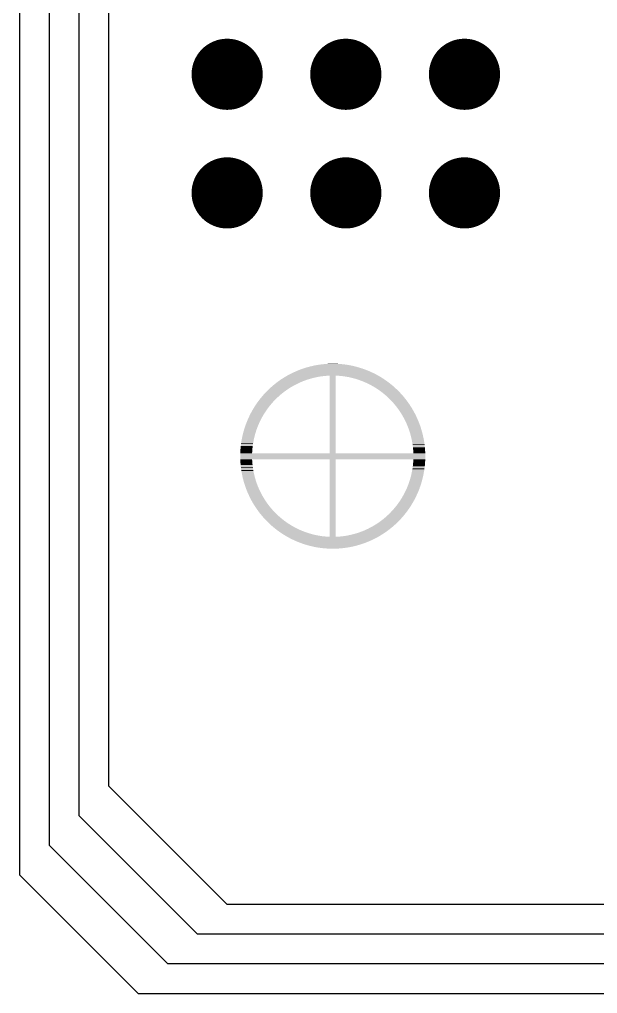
# Model space of a CAD drawing. Extents: x 295 to 953, y 10 to 290.
# Drawn here: x 555.33 to 567.71, y 103.99 to 124.85 of the extents above; entities that cross this region are included whole.
import ezdxf

# ---------------------------------------------------------------- set-up
doc = ezdxf.new("R2010")
doc.units = 0
doc.header["$LTSCALE"] = 5
doc.header["$MEASUREMENT"] = 0
doc.layers.get('0').update_dxf_attribs({"linetype": 'CONTINUOUS', "lineweight": 25})
doc.layers.add('DV-ABPB-A4_IN2', color=3, linetype='CONTINUOUS')

msp = doc.modelspace()

# ---------------------------------------------------------------- linework, layer by layer
at = {"color": 7, "const_width": 0.762}
for points in [[(559.399, 123.673, 1), (560.161, 123.673, 1)], [(561.939, 123.673, 1), (562.701, 123.673, 1)], [(564.479, 123.673, 1), (565.241, 123.673, 1)], [(559.399, 121.133, 1), (560.161, 121.133, 1)], [(561.939, 121.133, 1), (562.701, 121.133, 1)], [(564.479, 121.133, 1), (565.241, 121.133, 1)]]:
    msp.add_lwpolyline(points, format="xyb", close=True, dxfattribs=at)
at = {"color": 7}
for points in [[(561.603, 117.427), (561.659, 117.439), (562.477, 117.427), (562.422, 117.439)], [(561.659, 117.439), (561.665, 117.44), (562.422, 117.439), (562.415, 117.44)], [(561.665, 117.44), (561.722, 117.45), (562.415, 117.44), (562.359, 117.45)], [(561.722, 117.45), (561.727, 117.451), (562.359, 117.45), (562.353, 117.451)], [(561.727, 117.451), (561.785, 117.459), (562.353, 117.451), (562.296, 117.459)], [(561.785, 117.459), (561.79, 117.46), (562.296, 117.459), (562.29, 117.46)], [(561.79, 117.46), (561.848, 117.466), (562.29, 117.46), (562.233, 117.466)], [(561.848, 117.466), (561.853, 117.467), (562.233, 117.466), (562.226, 117.467)], [(561.853, 117.467), (561.912, 117.471), (562.226, 117.467), (562.17, 117.471)], [(561.912, 117.471), (561.916, 117.472), (562.17, 117.471), (562.162, 117.472)], [(561.916, 117.472), (561.976, 117.475), (562.162, 117.472), (562.107, 117.475)], [(561.976, 117.475), (561.98, 117.475), (562.107, 117.475), (562.096, 117.475)], [(561.98, 117.475), (562.043, 117.476), (562.096, 117.475), (562.043, 117.476)], [(561.072, 117.223), (561.122, 117.25), (563.009, 117.223), (562.959, 117.25)], [(561.122, 117.25), (561.127, 117.253), (562.959, 117.25), (562.953, 117.253)], [(561.127, 117.253), (561.179, 117.279), (562.953, 117.253), (562.902, 117.279)], [(561.179, 117.279), (561.184, 117.281), (562.902, 117.279), (562.896, 117.281)], [(561.184, 117.281), (561.237, 117.305), (562.896, 117.281), (562.844, 117.305)], [(561.237, 117.305), (561.242, 117.308), (562.844, 117.305), (562.839, 117.308)], [(561.242, 117.308), (561.295, 117.33), (562.839, 117.308), (562.786, 117.33)], [(561.295, 117.33), (561.3, 117.332), (562.786, 117.33), (562.78, 117.332)], [(561.3, 117.332), (561.354, 117.353), (562.78, 117.332), (562.727, 117.353)], [(561.354, 117.353), (561.36, 117.355), (562.727, 117.353), (562.721, 117.355)], [(561.36, 117.355), (561.414, 117.374), (562.721, 117.355), (562.667, 117.374)], [(561.414, 117.374), (561.419, 117.376), (562.667, 117.374), (562.661, 117.376)], [(561.419, 117.376), (561.475, 117.393), (562.661, 117.376), (562.606, 117.393)], [(561.475, 117.393), (561.48, 117.395), (562.606, 117.393), (562.6, 117.395)], [(561.48, 117.395), (561.536, 117.41), (562.6, 117.395), (562.545, 117.41)], [(561.536, 117.41), (561.541, 117.412), (562.545, 117.41), (562.539, 117.412)], [(561.541, 117.412), (561.597, 117.425), (562.539, 117.412), (562.484, 117.425)], [(561.597, 117.425), (561.603, 117.427), (562.484, 117.425), (562.477, 117.427)], [(560.759, 117.006), (560.782, 117.024), (561.205, 117.006), (561.239, 117.024)], [(560.782, 117.024), (560.808, 117.046), (561.239, 117.024), (561.282, 117.046)], [(560.808, 117.046), (560.815, 117.051), (561.282, 117.046), (561.292, 117.051)], [(560.815, 117.051), (560.847, 117.076), (561.292, 117.051), (561.345, 117.076)], [(560.847, 117.076), (560.859, 117.085), (561.345, 117.076), (561.367, 117.085)], [(560.859, 117.085), (560.878, 117.099), (561.367, 117.085), (561.4, 117.099)], [(560.878, 117.099), (560.907, 117.12), (561.4, 117.099), (561.455, 117.12)], [(560.907, 117.12), (560.91, 117.122), (561.455, 117.12), (561.462, 117.122)], [(560.91, 117.122), (560.935, 117.139), (561.462, 117.122), (561.511, 117.139)], [(560.935, 117.139), (560.961, 117.156), (561.511, 117.139), (561.568, 117.156)], [(560.961, 117.156), (560.963, 117.157), (561.568, 117.156), (561.573, 117.157)], [(560.963, 117.157), (560.985, 117.171), (561.573, 117.157), (561.625, 117.171)], [(560.985, 117.171), (561.006, 117.184), (561.625, 117.171), (561.683, 117.184)], [(561.006, 117.184), (561.017, 117.191), (561.683, 117.184), (561.716, 117.191)], [(561.017, 117.191), (561.025, 117.196), (561.716, 117.191), (561.741, 117.196)], [(561.025, 117.196), (561.041, 117.205), (561.741, 117.196), (561.8, 117.205)], [(561.041, 117.205), (561.053, 117.212), (561.8, 117.205), (561.859, 117.212)], [(561.053, 117.212), (561.062, 117.217), (561.859, 117.212), (561.918, 117.217)], [(561.062, 117.217), (561.068, 117.221), (561.918, 117.217), (561.977, 117.221)], [(561.068, 117.221), (561.072, 117.223), (563.013, 117.221), (563.009, 117.223)], [(561.977, 115.558), (561.977, 117.221), (562.104, 115.558), (562.104, 117.221)], [(562.12, 117.22), (562.104, 117.221), (563.014, 117.22), (563.013, 117.221)], [(562.142, 117.219), (562.12, 117.22), (563.016, 117.219), (563.014, 117.22)], [(562.201, 117.214), (562.142, 117.219), (563.024, 117.214), (563.016, 117.219)], [(562.26, 117.208), (562.201, 117.214), (563.035, 117.208), (563.024, 117.214)], [(562.319, 117.199), (562.26, 117.208), (563.05, 117.199), (563.035, 117.208)], [(562.377, 117.189), (562.319, 117.199), (563.068, 117.189), (563.05, 117.199)], [(562.381, 117.188), (562.377, 117.189), (563.069, 117.188), (563.068, 117.189)], [(562.435, 117.176), (562.381, 117.188), (563.088, 117.176), (563.069, 117.188)], [(562.493, 117.161), (562.435, 117.176), (563.111, 117.161), (563.088, 117.176)], [(562.519, 117.154), (562.493, 117.161), (563.123, 117.154), (563.111, 117.161)], [(562.549, 117.145), (562.519, 117.154), (563.136, 117.145), (563.123, 117.154)], [(562.606, 117.127), (562.549, 117.145), (563.163, 117.127), (563.136, 117.145)], [(562.628, 117.118), (562.606, 117.127), (563.175, 117.118), (563.163, 117.127)], [(562.661, 117.106), (562.628, 117.118), (563.192, 117.106), (563.175, 117.118)], [(562.716, 117.084), (562.661, 117.106), (563.223, 117.084), (563.192, 117.106)], [(562.722, 117.081), (562.716, 117.084), (563.227, 117.081), (563.223, 117.084)], [(562.77, 117.06), (562.722, 117.081), (563.254, 117.06), (563.227, 117.081)], [(562.806, 117.042), (562.77, 117.06), (563.277, 117.042), (563.254, 117.06)], [(562.824, 117.034), (562.806, 117.042), (563.287, 117.034), (563.277, 117.042)], [(562.876, 117.006), (562.824, 117.034), (563.321, 117.006), (563.287, 117.034)], [(560.541, 116.79), (560.575, 116.828), (560.898, 116.79), (560.943, 116.828)], [(560.575, 116.828), (560.577, 116.83), (560.943, 116.828), (560.945, 116.83)], [(560.577, 116.83), (560.61, 116.865), (560.945, 116.83), (560.989, 116.865)], [(560.61, 116.865), (560.62, 116.876), (560.989, 116.865), (561.004, 116.876)], [(560.62, 116.876), (560.645, 116.9), (561.004, 116.876), (561.037, 116.9)], [(560.645, 116.9), (560.665, 116.921), (561.037, 116.9), (561.067, 116.921)], [(560.665, 116.921), (560.679, 116.934), (561.067, 116.921), (561.086, 116.934)], [(560.679, 116.934), (560.712, 116.964), (561.086, 116.934), (561.133, 116.964)], [(560.712, 116.964), (560.714, 116.966), (561.133, 116.964), (561.136, 116.966)], [(560.714, 116.966), (560.748, 116.996), (561.136, 116.966), (561.187, 116.996)], [(560.748, 116.996), (560.759, 117.006), (561.187, 116.996), (561.205, 117.006)], [(562.883, 117.002), (562.876, 117.006), (563.326, 117.002), (563.321, 117.006)], [(562.927, 116.977), (562.883, 117.002), (563.355, 116.977), (563.326, 117.002)], [(562.954, 116.96), (562.927, 116.977), (563.373, 116.96), (563.355, 116.977)], [(562.978, 116.945), (562.954, 116.96), (563.389, 116.945), (563.373, 116.96)], [(563.02, 116.917), (562.978, 116.945), (563.42, 116.917), (563.389, 116.945)], [(563.027, 116.912), (563.02, 116.917), (563.424, 116.912), (563.42, 116.917)], [(563.075, 116.878), (563.027, 116.912), (563.459, 116.878), (563.424, 116.912)], [(563.082, 116.872), (563.075, 116.878), (563.465, 116.872), (563.459, 116.878)], [(563.122, 116.841), (563.082, 116.872), (563.493, 116.841), (563.465, 116.872)], [(563.141, 116.825), (563.122, 116.841), (563.508, 116.825), (563.493, 116.841)], [(563.167, 116.803), (563.141, 116.825), (563.527, 116.803), (563.508, 116.825)], [(560.383, 116.579), (560.411, 116.621), (560.696, 116.579), (560.731, 116.621)], [(560.411, 116.621), (560.418, 116.632), (560.731, 116.621), (560.741, 116.632)], [(560.418, 116.632), (560.443, 116.666), (560.741, 116.632), (560.771, 116.666)], [(560.443, 116.666), (560.455, 116.683), (560.771, 116.666), (560.788, 116.683)], [(560.455, 116.683), (560.475, 116.708), (560.788, 116.683), (560.812, 116.708)], [(560.475, 116.708), (560.494, 116.733), (560.812, 116.708), (560.837, 116.733)], [(560.494, 116.733), (560.508, 116.75), (560.837, 116.733), (560.854, 116.75)], [(560.508, 116.75), (560.535, 116.782), (560.854, 116.75), (560.89, 116.782)], [(560.535, 116.782), (560.541, 116.79), (560.89, 116.782), (560.898, 116.79)], [(563.196, 116.778), (563.167, 116.803), (563.55, 116.778), (563.527, 116.803)], [(563.211, 116.764), (563.196, 116.778), (563.561, 116.764), (563.55, 116.778)], [(563.248, 116.729), (563.211, 116.764), (563.59, 116.729), (563.561, 116.764)], [(563.254, 116.723), (563.248, 116.729), (563.594, 116.723), (563.59, 116.729)], [(563.296, 116.681), (563.254, 116.723), (563.627, 116.681), (563.594, 116.723)], [(563.298, 116.678), (563.296, 116.681), (563.629, 116.678), (563.627, 116.681)], [(563.336, 116.637), (563.298, 116.678), (563.659, 116.637), (563.629, 116.678)], [(563.344, 116.627), (563.336, 116.637), (563.666, 116.627), (563.659, 116.637)], [(563.374, 116.592), (563.344, 116.627), (563.69, 116.592), (563.666, 116.627)], [(560.269, 116.382), (560.286, 116.415), (560.558, 116.382), (560.579, 116.415)], [(560.286, 116.415), (560.295, 116.432), (560.579, 116.415), (560.59, 116.432)], [(560.295, 116.432), (560.317, 116.471), (560.59, 116.432), (560.616, 116.471)], [(560.317, 116.471), (560.322, 116.481), (560.616, 116.471), (560.623, 116.481)], [(560.322, 116.481), (560.349, 116.526), (560.623, 116.481), (560.655, 116.526)], [(560.349, 116.526), (560.351, 116.529), (560.655, 116.526), (560.657, 116.529)], [(560.351, 116.529), (560.38, 116.576), (560.657, 116.529), (560.694, 116.576)], [(560.38, 116.576), (560.383, 116.579), (560.694, 116.576), (560.696, 116.579)], [(563.388, 116.574), (563.374, 116.592), (563.701, 116.574), (563.69, 116.592)], [(563.411, 116.546), (563.388, 116.574), (563.719, 116.546), (563.701, 116.574)], [(563.429, 116.521), (563.411, 116.546), (563.735, 116.521), (563.719, 116.546)], [(563.446, 116.498), (563.429, 116.521), (563.748, 116.498), (563.735, 116.521)], [(563.468, 116.466), (563.446, 116.498), (563.767, 116.466), (563.748, 116.498)], [(563.48, 116.449), (563.468, 116.466), (563.776, 116.449), (563.767, 116.466)], [(563.505, 116.41), (563.48, 116.449), (563.797, 116.41), (563.776, 116.449)], [(563.512, 116.399), (563.505, 116.41), (563.803, 116.399), (563.797, 116.41)], [(563.539, 116.353), (563.512, 116.399), (563.826, 116.353), (563.803, 116.399)], [(560.178, 116.17), (560.183, 116.184), (560.451, 116.17), (560.457, 116.184)], [(560.183, 116.184), (560.199, 116.225), (560.457, 116.184), (560.475, 116.225)], [(560.199, 116.225), (560.206, 116.243), (560.475, 116.225), (560.484, 116.243)], [(560.206, 116.243), (560.221, 116.278), (560.484, 116.243), (560.501, 116.278)], [(560.221, 116.278), (560.231, 116.301), (560.501, 116.278), (560.513, 116.301)], [(560.231, 116.301), (560.244, 116.33), (560.513, 116.301), (560.529, 116.33)], [(560.244, 116.33), (560.258, 116.359), (560.529, 116.33), (560.545, 116.359)], [(560.258, 116.359), (560.269, 116.382), (560.545, 116.359), (560.558, 116.382)], [(563.542, 116.348), (563.539, 116.353), (563.828, 116.348), (563.826, 116.353)], [(563.57, 116.296), (563.542, 116.348), (563.852, 116.296), (563.828, 116.348)], [(563.597, 116.243), (563.57, 116.296), (563.874, 116.243), (563.852, 116.296)], [(563.6, 116.237), (563.597, 116.243), (563.877, 116.237), (563.874, 116.243)], [(563.622, 116.189), (563.6, 116.237), (563.895, 116.189), (563.877, 116.237)], [(563.626, 116.178), (563.622, 116.189), (563.9, 116.178), (563.895, 116.189)], [(560.111, 115.947), (560.125, 116.002), (560.373, 115.947), (560.389, 116.002)], [(560.125, 116.002), (560.126, 116.004), (560.389, 116.002), (560.39, 116.004)], [(560.126, 116.004), (560.142, 116.06), (560.39, 116.004), (560.408, 116.06)], [(560.142, 116.06), (560.143, 116.063), (560.408, 116.06), (560.41, 116.063)], [(560.143, 116.063), (560.159, 116.116), (560.41, 116.063), (560.429, 116.116)], [(560.159, 116.116), (560.162, 116.124), (560.429, 116.116), (560.432, 116.124)], [(560.162, 116.124), (560.178, 116.17), (560.432, 116.124), (560.451, 116.17)], [(563.644, 116.135), (563.626, 116.178), (563.915, 116.135), (563.9, 116.178)], [(563.651, 116.118), (563.644, 116.135), (563.921, 116.118), (563.915, 116.135)], [(563.665, 116.079), (563.651, 116.118), (563.933, 116.079), (563.921, 116.118)], [(563.673, 116.058), (563.665, 116.079), (563.94, 116.058), (563.933, 116.079)], [(563.685, 116.023), (563.673, 116.058), (563.949, 116.023), (563.94, 116.058)], [(563.693, 115.997), (563.685, 116.023), (563.957, 115.997), (563.949, 116.023)], [(563.702, 115.967), (563.693, 115.997), (563.964, 115.967), (563.957, 115.997)], [(560.076, 115.754), (560.079, 115.773), (560.333, 115.754), (560.336, 115.773)], [(560.079, 115.773), (560.085, 115.816), (560.336, 115.773), (560.344, 115.816)], [(560.085, 115.816), (560.088, 115.831), (560.344, 115.816), (560.346, 115.831)], [(560.088, 115.831), (560.097, 115.879), (560.346, 115.831), (560.357, 115.879)], [(560.097, 115.879), (560.099, 115.889), (560.357, 115.879), (560.359, 115.889)], [(560.099, 115.889), (560.11, 115.941), (560.359, 115.889), (560.372, 115.941)], [(560.11, 115.941), (560.111, 115.947), (560.372, 115.941), (560.373, 115.947)], [(563.71, 115.935), (563.702, 115.967), (563.972, 115.935), (563.964, 115.967)], [(563.717, 115.909), (563.71, 115.935), (563.977, 115.909), (563.972, 115.935)], [(563.725, 115.873), (563.717, 115.909), (563.985, 115.873), (563.977, 115.909)], [(563.73, 115.852), (563.725, 115.873), (563.989, 115.852), (563.985, 115.873)], [(563.738, 115.81), (563.73, 115.852), (563.996, 115.81), (563.989, 115.852)], [(563.741, 115.793), (563.738, 115.81), (563.999, 115.793), (563.996, 115.81)], [(563.749, 115.748), (563.741, 115.793), (564.005, 115.748), (563.999, 115.793)], [(560.059, 115.495), (560.06, 115.558), (564.021, 115.495), (564.02, 115.558)], [(560.06, 115.564), (560.062, 115.597), (560.315, 115.564), (560.316, 115.597)], [(560.06, 115.558), (560.06, 115.564), (560.314, 115.558), (560.315, 115.564)], [(560.062, 115.597), (560.064, 115.627), (560.316, 115.597), (560.318, 115.627)], [(560.064, 115.627), (560.066, 115.656), (560.318, 115.627), (560.321, 115.656)], [(560.066, 115.656), (560.069, 115.691), (560.321, 115.656), (560.325, 115.691)], [(560.069, 115.691), (560.072, 115.714), (560.325, 115.691), (560.327, 115.714)], [(560.072, 115.714), (560.076, 115.754), (560.327, 115.714), (560.333, 115.754)], [(563.751, 115.735), (563.749, 115.748), (564.007, 115.735), (564.005, 115.748)], [(563.757, 115.685), (563.751, 115.735), (564.012, 115.685), (564.007, 115.735)], [(563.758, 115.676), (563.757, 115.685), (564.013, 115.676), (564.012, 115.685)], [(563.763, 115.621), (563.758, 115.676), (564.017, 115.621), (564.013, 115.676)], [(563.763, 115.617), (563.763, 115.621), (564.018, 115.617), (564.017, 115.621)], [(563.766, 115.558), (563.763, 115.617), (564.02, 115.558), (564.018, 115.617)], [(560.06, 115.431), (560.059, 115.495), (564.02, 115.431), (564.021, 115.495)], [(560.063, 115.372), (560.06, 115.431), (560.317, 115.372), (560.314, 115.431)], [(560.063, 115.368), (560.063, 115.372), (560.318, 115.368), (560.317, 115.372)], [(560.068, 115.313), (560.063, 115.368), (560.323, 115.313), (560.318, 115.368)], [(561.977, 113.768), (561.977, 115.431), (562.104, 113.768), (562.104, 115.431)], [(563.76, 115.333), (563.762, 115.362), (564.015, 115.333), (564.017, 115.362)], [(563.762, 115.362), (563.764, 115.392), (564.017, 115.362), (564.019, 115.392)], [(563.764, 115.392), (563.766, 115.425), (564.019, 115.392), (564.02, 115.425)], [(563.766, 115.425), (563.766, 115.431), (564.02, 115.425), (564.02, 115.431)], [(560.068, 115.304), (560.068, 115.313), (560.324, 115.304), (560.323, 115.313)], [(560.074, 115.254), (560.068, 115.304), (560.33, 115.254), (560.324, 115.304)], [(560.075, 115.241), (560.074, 115.254), (560.332, 115.241), (560.33, 115.254)], [(560.082, 115.196), (560.075, 115.241), (560.339, 115.196), (560.332, 115.241)], [(560.084, 115.179), (560.082, 115.196), (560.342, 115.179), (560.339, 115.196)], [(560.092, 115.137), (560.084, 115.179), (560.35, 115.137), (560.342, 115.179)], [(563.724, 115.11), (563.734, 115.158), (563.984, 115.11), (563.992, 115.158)], [(563.734, 115.158), (563.737, 115.173), (563.992, 115.158), (563.995, 115.173)], [(563.737, 115.173), (563.745, 115.216), (563.995, 115.173), (564.002, 115.216)], [(563.745, 115.216), (563.748, 115.235), (564.002, 115.216), (564.004, 115.235)], [(563.748, 115.235), (563.753, 115.275), (564.004, 115.235), (564.009, 115.275)], [(563.753, 115.275), (563.756, 115.298), (564.009, 115.275), (564.012, 115.298)], [(563.756, 115.298), (563.76, 115.333), (564.012, 115.298), (564.015, 115.333)], [(560.096, 115.116), (560.092, 115.137), (560.355, 115.116), (560.35, 115.137)], [(560.103, 115.08), (560.096, 115.116), (560.364, 115.08), (560.355, 115.116)], [(560.109, 115.054), (560.103, 115.08), (560.37, 115.054), (560.364, 115.08)], [(560.116, 115.022), (560.109, 115.054), (560.379, 115.022), (560.37, 115.054)], [(560.124, 114.992), (560.116, 115.022), (560.388, 114.992), (560.379, 115.022)], [(560.131, 114.966), (560.124, 114.992), (560.396, 114.966), (560.388, 114.992)], [(560.141, 114.931), (560.131, 114.966), (560.408, 114.931), (560.396, 114.966)], [(560.148, 114.91), (560.141, 114.931), (560.415, 114.91), (560.408, 114.931)], [(563.672, 114.929), (563.691, 114.985), (563.939, 114.929), (563.955, 114.985)], [(563.691, 114.987), (563.707, 115.042), (563.955, 114.987), (563.969, 115.042)], [(563.691, 114.985), (563.691, 114.987), (563.955, 114.985), (563.955, 114.987)], [(563.707, 115.042), (563.709, 115.048), (563.969, 115.042), (563.971, 115.048)], [(563.709, 115.048), (563.722, 115.1), (563.971, 115.048), (563.982, 115.1)], [(563.722, 115.1), (563.724, 115.11), (563.982, 115.1), (563.984, 115.11)], [(560.16, 114.871), (560.148, 114.91), (560.43, 114.871), (560.415, 114.91)], [(560.166, 114.854), (560.16, 114.871), (560.436, 114.854), (560.43, 114.871)], [(560.181, 114.811), (560.166, 114.854), (560.454, 114.811), (560.436, 114.854)], [(560.185, 114.8), (560.181, 114.811), (560.459, 114.8), (560.454, 114.811)], [(560.204, 114.752), (560.185, 114.8), (560.481, 114.752), (560.459, 114.8)], [(560.206, 114.746), (560.204, 114.752), (560.484, 114.746), (560.481, 114.752)], [(560.228, 114.693), (560.206, 114.746), (560.51, 114.693), (560.484, 114.746)], [(563.58, 114.711), (563.597, 114.746), (563.86, 114.711), (563.875, 114.746)], [(563.597, 114.746), (563.606, 114.764), (563.875, 114.746), (563.882, 114.764)], [(563.606, 114.764), (563.624, 114.805), (563.882, 114.764), (563.898, 114.805)], [(563.624, 114.805), (563.63, 114.819), (563.898, 114.805), (563.902, 114.819)], [(563.63, 114.819), (563.649, 114.865), (563.902, 114.819), (563.919, 114.865)], [(563.649, 114.865), (563.652, 114.873), (563.919, 114.865), (563.922, 114.873)], [(563.652, 114.873), (563.671, 114.926), (563.922, 114.873), (563.938, 114.926)], [(563.671, 114.926), (563.672, 114.929), (563.938, 114.926), (563.939, 114.929)], [(560.253, 114.641), (560.229, 114.693), (560.539, 114.641), (560.51, 114.693)], [(560.255, 114.636), (560.253, 114.641), (560.542, 114.636), (560.539, 114.641)], [(560.278, 114.59), (560.255, 114.636), (560.569, 114.59), (560.542, 114.636)], [(560.283, 114.579), (560.278, 114.59), (560.576, 114.579), (560.569, 114.59)], [(560.304, 114.54), (560.283, 114.579), (560.601, 114.54), (560.576, 114.579)], [(560.314, 114.523), (560.304, 114.54), (560.612, 114.523), (560.601, 114.54)], [(560.332, 114.491), (560.314, 114.523), (560.634, 114.491), (560.612, 114.523)], [(563.458, 114.508), (563.465, 114.518), (563.758, 114.508), (563.764, 114.518)], [(563.465, 114.518), (563.491, 114.557), (563.764, 114.518), (563.786, 114.557)], [(563.491, 114.557), (563.501, 114.574), (563.786, 114.557), (563.794, 114.574)], [(563.501, 114.574), (563.522, 114.607), (563.794, 114.574), (563.812, 114.607)], [(563.522, 114.607), (563.535, 114.63), (563.812, 114.607), (563.823, 114.63)], [(563.535, 114.63), (563.552, 114.659), (563.823, 114.63), (563.836, 114.659)], [(563.552, 114.659), (563.567, 114.688), (563.836, 114.659), (563.85, 114.688)], [(563.567, 114.688), (563.58, 114.711), (563.85, 114.688), (563.86, 114.711)], [(560.346, 114.468), (560.332, 114.491), (560.651, 114.468), (560.634, 114.491)], [(560.361, 114.443), (560.346, 114.468), (560.67, 114.443), (560.651, 114.468)], [(560.379, 114.415), (560.361, 114.443), (560.693, 114.415), (560.67, 114.443)], [(560.391, 114.397), (560.379, 114.415), (560.707, 114.397), (560.693, 114.415)], [(560.415, 114.362), (560.391, 114.397), (560.736, 114.362), (560.707, 114.397)], [(560.422, 114.352), (560.415, 114.362), (560.745, 114.352), (560.736, 114.362)], [(560.452, 114.311), (560.422, 114.352), (560.783, 114.311), (560.745, 114.352)], [(560.454, 114.308), (560.452, 114.311), (560.785, 114.308), (560.783, 114.311)], [(560.486, 114.266), (560.454, 114.308), (560.826, 114.266), (560.785, 114.308)], [(563.269, 114.281), (563.293, 114.306), (563.606, 114.281), (563.625, 114.306)], [(563.293, 114.306), (563.31, 114.323), (563.625, 114.306), (563.638, 114.323)], [(563.31, 114.323), (563.34, 114.357), (563.638, 114.323), (563.662, 114.357)], [(563.34, 114.357), (563.349, 114.368), (563.662, 114.357), (563.67, 114.368)], [(563.349, 114.368), (563.384, 114.41), (563.67, 114.368), (563.698, 114.41)], [(563.384, 114.41), (563.387, 114.413), (563.698, 114.41), (563.7, 114.413)], [(563.387, 114.413), (563.423, 114.46), (563.7, 114.413), (563.73, 114.46)], [(563.423, 114.46), (563.426, 114.463), (563.73, 114.46), (563.732, 114.463)], [(563.426, 114.463), (563.458, 114.508), (563.732, 114.463), (563.758, 114.508)], [(560.491, 114.26), (560.486, 114.266), (560.832, 114.26), (560.826, 114.266)], [(560.52, 114.225), (560.491, 114.26), (560.869, 114.225), (560.832, 114.26)], [(560.531, 114.211), (560.52, 114.225), (560.885, 114.211), (560.869, 114.225)], [(560.553, 114.186), (560.531, 114.211), (560.913, 114.186), (560.885, 114.211)], [(560.573, 114.164), (560.553, 114.186), (560.94, 114.164), (560.913, 114.186)], [(560.588, 114.148), (560.573, 114.164), (560.959, 114.148), (560.94, 114.164)], [(560.616, 114.117), (560.588, 114.148), (560.998, 114.117), (560.959, 114.148)], [(560.622, 114.111), (560.616, 114.117), (561.006, 114.111), (560.998, 114.117)], [(560.657, 114.077), (560.622, 114.111), (561.054, 114.077), (561.006, 114.111)], [(563.044, 114.089), (563.077, 114.113), (563.436, 114.089), (563.46, 114.113)], [(563.077, 114.113), (563.091, 114.124), (563.46, 114.113), (563.471, 114.124)], [(563.091, 114.124), (563.136, 114.159), (563.471, 114.124), (563.504, 114.159)], [(563.136, 114.159), (563.138, 114.161), (563.504, 114.159), (563.505, 114.161)], [(563.138, 114.161), (563.183, 114.199), (563.505, 114.161), (563.539, 114.199)], [(563.183, 114.199), (563.191, 114.207), (563.539, 114.199), (563.546, 114.207)], [(563.191, 114.207), (563.227, 114.239), (563.546, 114.207), (563.573, 114.239)], [(563.227, 114.239), (563.243, 114.256), (563.573, 114.239), (563.586, 114.256)], [(563.243, 114.256), (563.269, 114.281), (563.586, 114.256), (563.606, 114.281)], [(560.661, 114.072), (560.657, 114.077), (561.06, 114.072), (561.054, 114.077)], [(560.691, 114.044), (560.661, 114.072), (561.103, 114.044), (561.06, 114.072)], [(560.707, 114.029), (560.691, 114.044), (561.127, 114.029), (561.103, 114.044)], [(560.726, 114.012), (560.707, 114.029), (561.153, 114.012), (561.127, 114.029)], [(560.755, 113.987), (560.726, 114.012), (561.198, 113.987), (561.153, 114.012)], [(560.76, 113.983), (560.755, 113.987), (561.205, 113.983), (561.198, 113.987)], [(560.793, 113.955), (560.76, 113.983), (561.257, 113.955), (561.205, 113.983)], [(560.804, 113.947), (560.793, 113.955), (561.274, 113.947), (561.257, 113.955)], [(560.826, 113.929), (560.804, 113.947), (561.31, 113.929), (561.274, 113.947)], [(560.854, 113.908), (560.826, 113.929), (561.358, 113.908), (561.31, 113.929)], [(560.858, 113.905), (560.854, 113.908), (561.364, 113.905), (561.358, 113.908)], [(560.888, 113.883), (560.858, 113.905), (561.419, 113.883), (561.364, 113.905)], [(562.625, 113.869), (562.681, 113.89), (563.173, 113.869), (563.203, 113.89)], [(562.681, 113.89), (562.714, 113.904), (563.203, 113.89), (563.222, 113.904)], [(562.714, 113.904), (562.735, 113.913), (563.222, 113.904), (563.234, 113.913)], [(562.735, 113.913), (562.789, 113.938), (563.234, 113.913), (563.266, 113.938)], [(562.789, 113.938), (562.799, 113.943), (563.266, 113.938), (563.272, 113.943)], [(562.799, 113.943), (562.842, 113.965), (563.272, 113.943), (563.299, 113.965)], [(562.842, 113.965), (562.876, 113.983), (563.299, 113.965), (563.321, 113.983)], [(562.876, 113.983), (562.894, 113.993), (563.321, 113.983), (563.333, 113.993)], [(562.894, 113.993), (562.945, 114.023), (563.333, 113.993), (563.367, 114.023)], [(562.945, 114.023), (562.948, 114.025), (563.367, 114.023), (563.369, 114.025)], [(562.948, 114.025), (562.995, 114.055), (563.369, 114.025), (563.401, 114.055)], [(562.995, 114.055), (563.014, 114.068), (563.401, 114.055), (563.415, 114.068)], [(563.014, 114.068), (563.044, 114.089), (563.415, 114.068), (563.436, 114.089)], [(560.905, 113.871), (560.888, 113.883), (561.453, 113.871), (561.419, 113.883)], [(560.917, 113.862), (560.905, 113.871), (561.475, 113.862), (561.453, 113.871)], [(560.945, 113.844), (560.917, 113.862), (561.531, 113.844), (561.475, 113.862)], [(560.958, 113.835), (560.945, 113.844), (561.562, 113.835), (561.531, 113.844)], [(560.97, 113.828), (560.958, 113.835), (561.588, 113.828), (561.562, 113.835)], [(560.993, 113.813), (560.97, 113.828), (561.645, 113.813), (561.588, 113.828)], [(561.012, 113.801), (560.993, 113.813), (561.7, 113.801), (561.645, 113.813)], [(561.013, 113.8), (561.012, 113.801), (561.703, 113.8), (561.7, 113.801)], [(561.031, 113.79), (561.013, 113.8), (561.762, 113.79), (561.703, 113.8)], [(561.046, 113.781), (561.031, 113.79), (561.82, 113.781), (561.762, 113.79)], [(561.057, 113.775), (561.046, 113.781), (561.879, 113.775), (561.82, 113.781)], [(561.064, 113.77), (561.057, 113.775), (561.938, 113.77), (561.879, 113.775)], [(561.066, 113.769), (561.064, 113.77), (561.961, 113.769), (561.938, 113.77)], [(561.068, 113.768), (561.066, 113.769), (561.977, 113.768), (561.961, 113.769)], [(561.072, 113.766), (561.068, 113.768), (563.009, 113.766), (563.013, 113.768)], [(561.122, 113.739), (561.072, 113.766), (562.958, 113.739), (563.009, 113.766)], [(561.128, 113.736), (561.122, 113.739), (562.953, 113.736), (562.958, 113.739)], [(561.179, 113.71), (561.128, 113.736), (562.902, 113.71), (562.953, 113.736)], [(561.184, 113.708), (561.179, 113.71), (562.896, 113.708), (562.902, 113.71)], [(561.236, 113.684), (561.184, 113.708), (562.844, 113.684), (562.896, 113.708)], [(561.242, 113.681), (561.236, 113.684), (562.839, 113.681), (562.844, 113.684)], [(561.295, 113.659), (561.242, 113.681), (562.786, 113.659), (562.839, 113.681)], [(562.104, 113.768), (562.163, 113.772), (563.013, 113.768), (563.018, 113.772)], [(562.163, 113.772), (562.222, 113.777), (563.018, 113.772), (563.027, 113.777)], [(562.222, 113.777), (562.281, 113.784), (563.027, 113.777), (563.04, 113.784)], [(562.281, 113.784), (562.339, 113.793), (563.04, 113.784), (563.056, 113.793)], [(562.339, 113.793), (562.364, 113.798), (563.056, 113.793), (563.064, 113.798)], [(562.364, 113.798), (562.397, 113.805), (563.064, 113.798), (563.074, 113.805)], [(562.397, 113.805), (562.455, 113.818), (563.074, 113.805), (563.095, 113.818)], [(562.455, 113.818), (562.508, 113.832), (563.095, 113.818), (563.118, 113.832)], [(562.508, 113.832), (562.512, 113.833), (563.118, 113.832), (563.12, 113.833)], [(562.512, 113.833), (562.569, 113.85), (563.12, 113.833), (563.145, 113.85)], [(562.569, 113.85), (562.619, 113.867), (563.145, 113.85), (563.17, 113.867)], [(562.619, 113.867), (562.625, 113.869), (563.17, 113.867), (563.173, 113.869)], [(561.301, 113.657), (561.295, 113.659), (562.78, 113.657), (562.786, 113.659)], [(561.354, 113.636), (561.301, 113.657), (562.726, 113.636), (562.78, 113.657)], [(561.36, 113.634), (561.354, 113.636), (562.721, 113.634), (562.726, 113.636)], [(561.414, 113.615), (561.36, 113.634), (562.667, 113.615), (562.721, 113.634)], [(561.42, 113.613), (561.414, 113.615), (562.661, 113.613), (562.667, 113.615)], [(561.474, 113.596), (561.42, 113.613), (562.606, 113.596), (562.661, 113.613)], [(561.48, 113.594), (561.474, 113.596), (562.601, 113.594), (562.606, 113.596)], [(561.535, 113.579), (561.48, 113.594), (562.545, 113.579), (562.601, 113.594)], [(561.542, 113.577), (561.535, 113.579), (562.539, 113.577), (562.545, 113.579)], [(561.597, 113.564), (561.542, 113.577), (562.483, 113.564), (562.539, 113.577)], [(561.603, 113.562), (561.597, 113.564), (562.478, 113.562), (562.483, 113.564)], [(561.659, 113.55), (561.603, 113.562), (562.421, 113.55), (562.478, 113.562)], [(561.665, 113.549), (561.659, 113.55), (562.416, 113.549), (562.421, 113.55)], [(561.721, 113.539), (561.665, 113.549), (562.359, 113.539), (562.416, 113.549)], [(561.728, 113.538), (561.721, 113.539), (562.353, 113.538), (562.359, 113.539)], [(561.784, 113.53), (561.728, 113.538), (562.296, 113.53), (562.353, 113.538)], [(561.791, 113.529), (561.784, 113.53), (562.29, 113.529), (562.296, 113.53)], [(561.847, 113.523), (561.791, 113.529), (562.233, 113.523), (562.29, 113.529)], [(561.854, 113.522), (561.847, 113.523), (562.227, 113.522), (562.233, 113.523)], [(561.91, 113.518), (561.854, 113.522), (562.169, 113.518), (562.227, 113.522)], [(561.918, 113.517), (561.91, 113.518), (562.164, 113.517), (562.169, 113.518)], [(561.974, 113.514), (561.918, 113.517), (562.105, 113.514), (562.164, 113.517)], [(561.985, 113.514), (561.974, 113.514), (562.101, 113.514), (562.105, 113.514)], [(562.037, 113.513), (561.985, 113.514), (562.037, 113.513), (562.101, 113.514)]]:
    msp.add_solid(points, dxfattribs=at)
at = {"layer": 'DV-ABPB-A4_IN2', "color": 7}
for p, q in [((555.335, 171.298), (555.335, 106.528)), ((555.97, 168.758), (555.97, 107.163)), ((556.605, 166.218), (556.605, 107.798)), ((557.24, 164.313), (557.24, 108.433)), ((557.24, 108.433), (559.78, 105.893)), ((556.605, 107.798), (559.145, 105.258)), ((555.97, 107.163), (558.51, 104.623)), ((555.335, 106.528), (557.875, 103.988)), ((783.935, 105.893), (559.78, 105.893)), ((784.57, 105.258), (559.145, 105.258)), ((785.205, 104.623), (558.51, 104.623)), ((557.875, 103.988), (785.84, 103.988))]:
    msp.add_line(p, q, dxfattribs=at)

doc.saveas('drawing.dxf')
